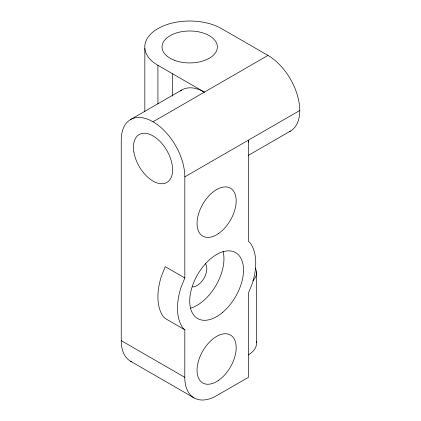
<?xml version="1.0" encoding="UTF-8"?>
<svg xmlns="http://www.w3.org/2000/svg" width="421" height="421" viewBox="0 0 421 421"><rect width="100%" height="100%" fill="white"/><g stroke="black" fill="none" stroke-linecap="round" stroke-linejoin="round"><path stroke-width="0.63" d="M248.358 142.166A44.963 25.96 60 0 0 248.406 140.146L248.406 241.349L250.085 242.854A55.335 31.949 -60 0 1 252.305 283.491L248.406 293.2L248.406 377.353L216.583 395.693A44.963 25.96 -60 0 1 184.793 377.337L184.824 329.806L183.14 328.301A55.335 31.949 -60 0 1 180.925 287.664L184.824 277.955L184.824 176.857A44.963 25.96 60 0 0 153.028 121.79L267.972 55.43A44.963 25.96 60 0 1 297.621 96.02A44.963 25.96 60 0 1 289.364 131.652M130.547 119.564L181.904 89.915M184.824 176.857L299.763 110.497M248.122 155.517L290.453 131.078M267.972 55.43L221.504 28.607A44.963 25.96 0 0 0 157.922 28.607A44.963 25.96 0 0 0 157.922 65.313L157.922 103.992M157.922 65.313L204.385 92.141A44.963 25.96 60 0 0 180.367 90.936M184.824 277.955L165.258 266.661L161.359 276.371A55.335 31.949 -60 0 0 163.574 317.008L165.258 318.508L184.824 329.806M153.028 121.79A44.963 25.96 60 0 0 121.237 140.146L121.237 340.642L184.793 377.337M130.547 361.223L194.102 397.919M256.457 271.908L256.457 342.505M172.594 73.786L172.594 96.077M144.835 48.526L144.835 111.46M256.278 341.41A27.67 15.972 0 0 1 248.143 354.914M255.258 268.119A27.67 15.972 0 0 1 252.942 280.718M205.422 263.604A13.835 7.988 -60 0 1 204.174 277.913A13.835 7.988 -60 0 1 192.502 286.906M223.104 251.5A38.043 21.966 -60 0 1 190.587 308.167M131.636 361.797A44.963 25.96 -60 0 1 121.237 340.642M133.862 151.955A27.67 15.972 60 0 0 166.006 182.903A27.67 15.972 60 0 0 159.227 140.651A27.67 15.972 60 0 0 133.862 151.955M218.189 380.605A27.67 15.972 -60 0 0 232.713 336.868A27.67 15.972 -60 0 0 198.938 359.518A27.67 15.972 -60 0 0 218.189 380.605M218.189 233.766A27.67 15.972 -60 0 0 232.713 190.029A27.67 15.972 -60 0 0 198.938 212.679A27.67 15.972 -60 0 0 218.189 233.766M174.457 60.287A27.67 15.972 0 0 0 217.331 47.926A27.67 15.972 0 0 0 177.352 32.67A27.67 15.972 0 0 0 174.457 60.287M222.262 312.687A38.043 21.966 -60 0 0 236.565 253.226A38.043 21.966 -60 0 0 191.013 290.822A38.043 21.966 -60 0 0 222.262 312.687"/></g></svg>
